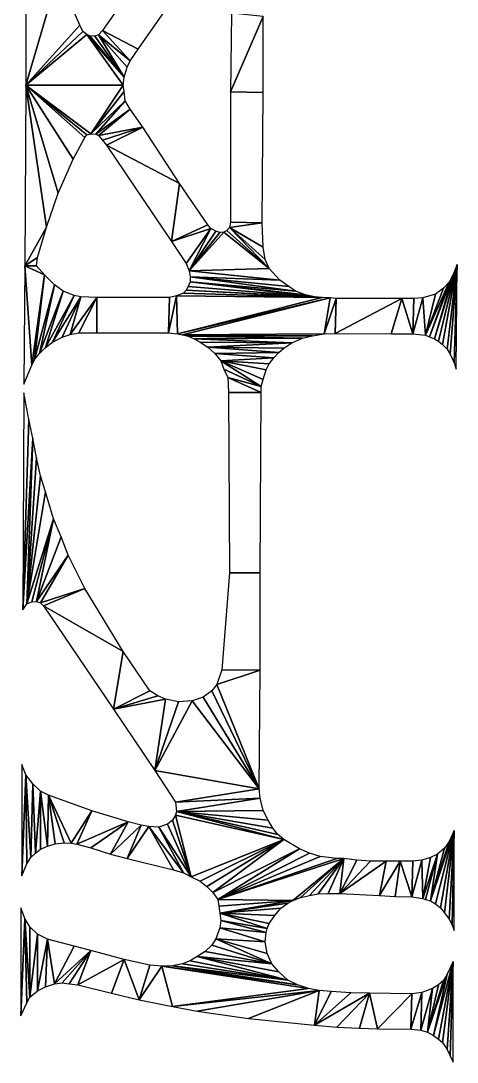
# Model space of a CAD drawing. Extents: x -35426929 to -35396731, y 11996534 to 12011444.
# Drawn here: x -35416570 to -35415336, y 12000074 to 12003021 of the extents above; entities that cross this region are included whole.
import ezdxf

# ---------------------------------------------------------------- set-up
doc = ezdxf.new("R2010")
doc.units = 0

msp = doc.modelspace()

# ---------------------------------------------------------------- linework, layer by layer
at = {"layer": 'mg_to_dxf', "color": 52}
for points in [[(-35416555.91, 12003303.35), (-35416555.91, 12003303.35), (-35416555.91, 12002839.8), (-35416464.04, 12003151.62)], [(-35416141.08, 12003276.9), (-35416338.75, 12002994.32), (-35416238.53, 12002941.42), (-35416040.86, 12003224)], [(-35416464.04, 12003151.62), (-35416464.04, 12003151.62), (-35416555.91, 12002839.8), (-35416402.79, 12003009.63)], [(-35415976.82, 12002820.31), (-35415976.82, 12002820.31), (-35415884.95, 12003033.3), (-35415974.04, 12003043.04)], [(-35416402.79, 12003009.63), (-35416402.79, 12003009.63), (-35416555.91, 12002839.8), (-35416394.43, 12002991.53)], [(-35415884.95, 12003033.3), (-35415884.95, 12003033.3), (-35415976.82, 12002820.31), (-35415884.95, 12002818.92)], [(-35416555.91, 12002839.8), (-35416555.91, 12002839.8), (-35416383.3, 12002983.18), (-35416394.43, 12002991.53)], [(-35416555.91, 12002839.8), (-35416555.91, 12002839.8), (-35416280.29, 12002839.8), (-35416383.3, 12002983.18)], [(-35416383.3, 12002983.18), (-35416383.3, 12002983.18), (-35416277.5, 12002862.08), (-35416374.95, 12002979.01)], [(-35416383.3, 12002983.18), (-35416383.3, 12002983.18), (-35416280.29, 12002839.8), (-35416277.5, 12002862.08)], [(-35416277.5, 12002862.08), (-35416277.5, 12002862.08), (-35416361.03, 12002977.61), (-35416374.95, 12002979.01)], [(-35416277.5, 12002862.08), (-35416277.5, 12002862.08), (-35416349.89, 12002981.79), (-35416361.03, 12002977.61)], [(-35416260.8, 12002908.01), (-35416260.8, 12002908.01), (-35416338.75, 12002994.32), (-35416349.89, 12002981.79)], [(-35416269.15, 12002889.92), (-35416269.15, 12002889.92), (-35416260.8, 12002908.01), (-35416349.89, 12002981.79)], [(-35416277.5, 12002862.08), (-35416277.5, 12002862.08), (-35416269.15, 12002889.92), (-35416349.89, 12002981.79)], [(-35416260.8, 12002908.01), (-35416260.8, 12002908.01), (-35416238.53, 12002941.42), (-35416338.75, 12002994.32)], [(-35416555.91, 12002839.8), (-35416555.91, 12002839.8), (-35416558.7, 12002327.53), (-35416497.45, 12002437.5)], [(-35416555.91, 12002839.8), (-35416555.91, 12002839.8), (-35416497.45, 12002437.5), (-35416464.04, 12002533.55)], [(-35416555.91, 12002839.8), (-35416555.91, 12002839.8), (-35416464.04, 12002533.55), (-35416422.28, 12002629.61)], [(-35416555.91, 12002839.8), (-35416555.91, 12002839.8), (-35416422.28, 12002629.61), (-35416388.87, 12002690.85)], [(-35416555.91, 12002839.8), (-35416555.91, 12002839.8), (-35416388.87, 12002690.85), (-35416383.3, 12002699.21)], [(-35416372.16, 12002701.99), (-35416372.16, 12002701.99), (-35416555.91, 12002839.8), (-35416383.3, 12002699.21)], [(-35416555.91, 12002839.8), (-35416555.91, 12002839.8), (-35416372.16, 12002701.99), (-35416280.29, 12002839.8)], [(-35416280.29, 12002839.8), (-35416280.29, 12002839.8), (-35416372.16, 12002701.99), (-35416277.5, 12002821.71)], [(-35416274.72, 12002795.26), (-35416274.72, 12002795.26), (-35416277.5, 12002821.71), (-35416372.16, 12002701.99)], [(-35415976.82, 12002820.31), (-35415976.82, 12002451.42), (-35415887.73, 12002450.03), (-35415884.95, 12002818.92)], [(-35416358.24, 12002700.6), (-35416358.24, 12002700.6), (-35416274.72, 12002795.26), (-35416372.16, 12002701.99)], [(-35416260.8, 12002771.59), (-35416260.8, 12002771.59), (-35416274.72, 12002795.26), (-35416358.24, 12002700.6)], [(-35416349.89, 12002696.42), (-35416349.89, 12002696.42), (-35416260.8, 12002771.59), (-35416358.24, 12002700.6)], [(-35416224.61, 12002720.09), (-35416224.61, 12002720.09), (-35416260.8, 12002771.59), (-35416349.89, 12002696.42)], [(-35416338.75, 12002683.89), (-35416338.75, 12002683.89), (-35416224.61, 12002720.09), (-35416349.89, 12002696.42)], [(-35416338.75, 12002683.89), (-35416338.75, 12002683.89), (-35416327.62, 12002669.97), (-35416224.61, 12002720.09)], [(-35416121.6, 12002561.4), (-35416121.6, 12002561.4), (-35416224.61, 12002720.09), (-35416327.62, 12002669.97)], [(-35416121.6, 12002561.4), (-35416121.6, 12002561.4), (-35416327.62, 12002669.97), (-35416143.87, 12002397.14)], [(-35416121.6, 12002561.4), (-35416121.6, 12002561.4), (-35416143.87, 12002397.14), (-35416040.86, 12002444.46)], [(-35415979.61, 12002436.11), (-35415979.61, 12002436.11), (-35415887.73, 12002450.03), (-35415976.82, 12002451.42)], [(-35415884.95, 12002380.43), (-35415884.95, 12002380.43), (-35415887.73, 12002450.03), (-35415979.61, 12002436.11)], [(-35416497.45, 12002437.5), (-35416497.45, 12002437.5), (-35416558.7, 12002327.53), (-35416522.5, 12002351.2)], [(-35416032.51, 12002433.33), (-35416032.51, 12002433.33), (-35416040.86, 12002444.46), (-35416143.87, 12002397.14)], [(-35416032.51, 12002433.33), (-35416032.51, 12002433.33), (-35416143.87, 12002397.14), (-35416102.11, 12002334.49)], [(-35416093.75, 12002313.61), (-35416093.75, 12002313.61), (-35416032.51, 12002433.33), (-35416102.11, 12002334.49)], [(-35416093.75, 12002313.61), (-35416093.75, 12002313.61), (-35416018.58, 12002426.37), (-35416032.51, 12002433.33)], [(-35416093.75, 12002313.61), (-35416093.75, 12002313.61), (-35416007.45, 12002422.19), (-35416018.58, 12002426.37)], [(-35416093.75, 12002313.61), (-35416093.75, 12002313.61), (-35415868.25, 12002320.57), (-35415996.31, 12002423.58)], [(-35416093.75, 12002313.61), (-35416093.75, 12002313.61), (-35415996.31, 12002423.58), (-35416007.45, 12002422.19)], [(-35415996.31, 12002423.58), (-35415996.31, 12002423.58), (-35415868.25, 12002320.57), (-35415987.96, 12002427.76)], [(-35415868.25, 12002320.57), (-35415868.25, 12002320.57), (-35415979.61, 12002436.11), (-35415987.96, 12002427.76)], [(-35415879.38, 12002345.63), (-35415879.38, 12002345.63), (-35415884.95, 12002380.43), (-35415979.61, 12002436.11)], [(-35415868.25, 12002320.57), (-35415868.25, 12002320.57), (-35415879.38, 12002345.63), (-35415979.61, 12002436.11)], [(-35416522.5, 12002351.2), (-35416522.5, 12002351.2), (-35416558.7, 12002327.53), (-35416525.29, 12002327.53)], [(-35415336.49, 12002331.71), (-35415336.49, 12002331.71), (-35415400.52, 12002121.51), (-35415389.38, 12002114.55)], [(-35415336.49, 12002331.71), (-35415336.49, 12002331.71), (-35415347.62, 12002303.87), (-35415400.52, 12002121.51)], [(-35415336.49, 12002331.71), (-35415336.49, 12002331.71), (-35415389.38, 12002114.55), (-35415378.25, 12002104.81)], [(-35415336.49, 12002331.71), (-35415336.49, 12002331.71), (-35415378.25, 12002104.81), (-35415364.33, 12002092.28)], [(-35415336.49, 12002331.71), (-35415336.49, 12002331.71), (-35415364.33, 12002092.28), (-35415355.98, 12002078.36)], [(-35415344.84, 12002053.3), (-35415344.84, 12002053.3), (-35415336.49, 12002331.71), (-35415355.98, 12002078.36)], [(-35415344.84, 12002053.3), (-35415344.84, 12002053.3), (-35415339.27, 12002035.21), (-35415336.49, 12002331.71)], [(-35416539.21, 12002046.34), (-35416539.21, 12002046.34), (-35416558.7, 12002327.53), (-35416561.48, 12001993.44)], [(-35416503.01, 12002302.48), (-35416503.01, 12002302.48), (-35416558.7, 12002327.53), (-35416539.21, 12002046.34)], [(-35416503.01, 12002302.48), (-35416503.01, 12002302.48), (-35416525.29, 12002327.53), (-35416558.7, 12002327.53)], [(-35416530.85, 12002063.05), (-35416530.85, 12002063.05), (-35416503.01, 12002302.48), (-35416539.21, 12002046.34)], [(-35416475.17, 12002274.64), (-35416475.17, 12002274.64), (-35416503.01, 12002302.48), (-35416530.85, 12002063.05)], [(-35415837.62, 12002287.16), (-35415837.62, 12002287.16), (-35415868.25, 12002320.57), (-35416093.75, 12002313.61)], [(-35416090.97, 12002296.91), (-35416090.97, 12002296.91), (-35415837.62, 12002287.16), (-35416093.75, 12002313.61)], [(-35415347.62, 12002303.87), (-35415347.62, 12002303.87), (-35415414.44, 12002127.08), (-35415400.52, 12002121.51)], [(-35415347.62, 12002303.87), (-35415347.62, 12002303.87), (-35415358.76, 12002281.6), (-35415414.44, 12002127.08)], [(-35416516.93, 12002079.75), (-35416516.93, 12002079.75), (-35416475.17, 12002274.64), (-35416530.85, 12002063.05)], [(-35416450.12, 12002256.54), (-35416450.12, 12002256.54), (-35416475.17, 12002274.64), (-35416516.93, 12002079.75)], [(-35415740.18, 12002239.84), (-35415740.18, 12002239.84), (-35416096.54, 12002269.07), (-35416102.11, 12002259.32)], [(-35415740.18, 12002239.84), (-35415740.18, 12002239.84), (-35416090.97, 12002282.99), (-35416096.54, 12002269.07)], [(-35415812.56, 12002269.07), (-35415812.56, 12002269.07), (-35415837.62, 12002287.16), (-35416090.97, 12002296.91)], [(-35415793.08, 12002256.54), (-35415793.08, 12002256.54), (-35416090.97, 12002296.91), (-35416090.97, 12002282.99)], [(-35415793.08, 12002256.54), (-35415793.08, 12002256.54), (-35415812.56, 12002269.07), (-35416090.97, 12002296.91)], [(-35415765.23, 12002245.4), (-35415765.23, 12002245.4), (-35415793.08, 12002256.54), (-35416090.97, 12002282.99)], [(-35415740.18, 12002239.84), (-35415740.18, 12002239.84), (-35415765.23, 12002245.4), (-35416090.97, 12002282.99)], [(-35415358.76, 12002281.6), (-35415358.76, 12002281.6), (-35415425.58, 12002131.26), (-35415414.44, 12002127.08)], [(-35415358.76, 12002281.6), (-35415358.76, 12002281.6), (-35415375.46, 12002264.89), (-35415425.58, 12002131.26)], [(-35416500.23, 12002096.46), (-35416500.23, 12002096.46), (-35416450.12, 12002256.54), (-35416516.93, 12002079.75)], [(-35416419.49, 12002244.01), (-35416419.49, 12002244.01), (-35416450.12, 12002256.54), (-35416500.23, 12002096.46)], [(-35416480.74, 12002111.77), (-35416480.74, 12002111.77), (-35416419.49, 12002244.01), (-35416500.23, 12002096.46)], [(-35416400, 12002239.84), (-35416400, 12002239.84), (-35416419.49, 12002244.01), (-35416480.74, 12002111.77)], [(-35416452.9, 12002125.69), (-35416452.9, 12002125.69), (-35416400, 12002239.84), (-35416480.74, 12002111.77)], [(-35416430.63, 12002134.04), (-35416430.63, 12002134.04), (-35416400, 12002239.84), (-35416452.9, 12002125.69)], [(-35416355.46, 12002238.44), (-35416355.46, 12002238.44), (-35416400, 12002239.84), (-35416430.63, 12002134.04)], [(-35416129.95, 12002242.62), (-35416129.95, 12002242.62), (-35416152.22, 12002138.22), (-35416127.16, 12002135.43)], [(-35416129.95, 12002242.62), (-35416129.95, 12002242.62), (-35416149.44, 12002238.44), (-35416152.22, 12002138.22)], [(-35416129.95, 12002242.62), (-35416129.95, 12002242.62), (-35415717.91, 12002238.44), (-35416110.46, 12002250.97)], [(-35416127.16, 12002135.43), (-35416127.16, 12002135.43), (-35415717.91, 12002238.44), (-35416129.95, 12002242.62)], [(-35415717.91, 12002238.44), (-35415717.91, 12002238.44), (-35416102.11, 12002259.32), (-35416110.46, 12002250.97)], [(-35415717.91, 12002238.44), (-35415717.91, 12002238.44), (-35415740.18, 12002239.84), (-35416102.11, 12002259.32)], [(-35415397.74, 12002248.19), (-35415397.74, 12002248.19), (-35415433.93, 12002237.05), (-35415425.58, 12002131.26)], [(-35415375.46, 12002264.89), (-35415375.46, 12002264.89), (-35415397.74, 12002248.19), (-35415425.58, 12002131.26)], [(-35416405.57, 12002138.22), (-35416405.57, 12002138.22), (-35416355.46, 12002238.44), (-35416430.63, 12002134.04)], [(-35416405.57, 12002138.22), (-35416405.57, 12002138.22), (-35416355.46, 12002138.22), (-35416355.46, 12002238.44)], [(-35416355.46, 12002138.22), (-35416152.22, 12002138.22), (-35416149.44, 12002238.44), (-35416355.46, 12002238.44)], [(-35416127.16, 12002135.43), (-35416127.16, 12002135.43), (-35415695.63, 12002237.05), (-35415717.91, 12002238.44)], [(-35416113.24, 12002132.65), (-35416113.24, 12002132.65), (-35415695.63, 12002237.05), (-35416127.16, 12002135.43)], [(-35416113.24, 12002132.65), (-35416113.24, 12002132.65), (-35415712.34, 12002135.43), (-35415695.63, 12002237.05)], [(-35415712.34, 12002135.43), (-35415712.34, 12002135.43), (-35415678.93, 12002235.66), (-35415695.63, 12002237.05)], [(-35415712.34, 12002135.43), (-35415712.34, 12002135.43), (-35415681.71, 12002136.82), (-35415678.93, 12002235.66)], [(-35415492.4, 12002235.66), (-35415492.4, 12002235.66), (-35415681.71, 12002136.82), (-35415523.02, 12002135.43)], [(-35415492.4, 12002235.66), (-35415492.4, 12002235.66), (-35415678.93, 12002235.66), (-35415681.71, 12002136.82)], [(-35415461.77, 12002135.43), (-35415461.77, 12002135.43), (-35415492.4, 12002235.66), (-35415523.02, 12002135.43)], [(-35415492.4, 12002235.66), (-35415492.4, 12002235.66), (-35415461.77, 12002135.43), (-35415458.99, 12002235.66)], [(-35415433.93, 12002237.05), (-35415433.93, 12002237.05), (-35415461.77, 12002135.43), (-35415425.58, 12002131.26)], [(-35415433.93, 12002237.05), (-35415433.93, 12002237.05), (-35415458.99, 12002235.66), (-35415461.77, 12002135.43)], [(-35415745.75, 12002129.86), (-35415745.75, 12002129.86), (-35415712.34, 12002135.43), (-35416113.24, 12002132.65)], [(-35415745.75, 12002129.86), (-35415745.75, 12002129.86), (-35416113.24, 12002132.65), (-35416096.54, 12002128.47)], [(-35415773.59, 12002122.9), (-35415773.59, 12002122.9), (-35415745.75, 12002129.86), (-35416096.54, 12002128.47)], [(-35415773.59, 12002122.9), (-35415773.59, 12002122.9), (-35416096.54, 12002128.47), (-35416079.83, 12002121.51)], [(-35415804.21, 12002110.38), (-35415804.21, 12002110.38), (-35415773.59, 12002122.9), (-35416079.83, 12002121.51)], [(-35415804.21, 12002110.38), (-35415804.21, 12002110.38), (-35416079.83, 12002121.51), (-35416063.13, 12002111.77)], [(-35416040.86, 12002097.85), (-35416040.86, 12002097.85), (-35415804.21, 12002110.38), (-35416063.13, 12002111.77)], [(-35415826.48, 12002095.06), (-35415826.48, 12002095.06), (-35415804.21, 12002110.38), (-35416040.86, 12002097.85)], [(-35415840.4, 12002082.54), (-35415840.4, 12002082.54), (-35416040.86, 12002097.85), (-35416021.37, 12002079.75)], [(-35415840.4, 12002082.54), (-35415840.4, 12002082.54), (-35415826.48, 12002095.06), (-35416040.86, 12002097.85)], [(-35415854.32, 12002067.22), (-35415854.32, 12002067.22), (-35415840.4, 12002082.54), (-35416021.37, 12002079.75)], [(-35415854.32, 12002067.22), (-35415854.32, 12002067.22), (-35416021.37, 12002079.75), (-35416004.66, 12002058.87)], [(-35415868.25, 12002050.52), (-35415868.25, 12002050.52), (-35415854.32, 12002067.22), (-35416004.66, 12002058.87)], [(-35416004.66, 12002058.87), (-35416004.66, 12002058.87), (-35415890.52, 12001986.48), (-35415884.95, 12002005.97)], [(-35416004.66, 12002058.87), (-35416004.66, 12002058.87), (-35415996.31, 12002035.21), (-35415890.52, 12001986.48)], [(-35416004.66, 12002058.87), (-35416004.66, 12002058.87), (-35415884.95, 12002005.97), (-35415876.6, 12002033.81)], [(-35415868.25, 12002050.52), (-35415868.25, 12002050.52), (-35416004.66, 12002058.87), (-35415876.6, 12002033.81)], [(-35415890.52, 12001986.48), (-35415890.52, 12001986.48), (-35415996.31, 12002035.21), (-35415985.18, 12002011.54)], [(-35415985.18, 12002011.54), (-35415985.18, 12002011.54), (-35415890.52, 12001969.78), (-35415890.52, 12001986.48)], [(-35415985.18, 12002011.54), (-35415985.18, 12002011.54), (-35415982.39, 12001969.78), (-35415890.52, 12001969.78)], [(-35416547.56, 12001893.22), (-35416547.56, 12001893.22), (-35416561.48, 12001968.39), (-35416564.26, 12001354.5)], [(-35415982.39, 12001969.78), (-35415979.61, 12001458.9), (-35415893.3, 12001458.9), (-35415890.52, 12001969.78)], [(-35416564.26, 12001354.5), (-35416564.26, 12001354.5), (-35416536.42, 12001840.32), (-35416547.56, 12001893.22)], [(-35416536.42, 12001840.32), (-35416536.42, 12001840.32), (-35416564.26, 12001354.5), (-35416553.13, 12001371.2)], [(-35416536.42, 12001840.32), (-35416536.42, 12001840.32), (-35416553.13, 12001371.2), (-35416525.29, 12001784.64)], [(-35416553.13, 12001371.2), (-35416553.13, 12001371.2), (-35416514.15, 12001733.13), (-35416525.29, 12001784.64)], [(-35416553.13, 12001371.2), (-35416553.13, 12001371.2), (-35416500.23, 12001688.59), (-35416514.15, 12001733.13)], [(-35416553.13, 12001371.2), (-35416553.13, 12001371.2), (-35416477.96, 12001612.03), (-35416500.23, 12001688.59)], [(-35416553.13, 12001371.2), (-35416553.13, 12001371.2), (-35416539.21, 12001376.77), (-35416477.96, 12001612.03)], [(-35416539.21, 12001376.77), (-35416539.21, 12001376.77), (-35416525.29, 12001378.16), (-35416477.96, 12001612.03)], [(-35416525.29, 12001378.16), (-35416525.29, 12001378.16), (-35416455.68, 12001560.52), (-35416477.96, 12001612.03)], [(-35416525.29, 12001378.16), (-35416525.29, 12001378.16), (-35416436.2, 12001509.02), (-35416455.68, 12001560.52)], [(-35416525.29, 12001378.16), (-35416525.29, 12001378.16), (-35416514.15, 12001373.99), (-35416436.2, 12001509.02)], [(-35416514.15, 12001373.99), (-35416514.15, 12001373.99), (-35416388.87, 12001414.36), (-35416436.2, 12001509.02)], [(-35415979.61, 12001458.9), (-35416001.88, 12001184.67), (-35415893.3, 12001183.28), (-35415893.3, 12001458.9)], [(-35416514.15, 12001373.99), (-35416514.15, 12001373.99), (-35416505.8, 12001365.64), (-35416388.87, 12001414.36)], [(-35416280.29, 12001236.18), (-35416280.29, 12001236.18), (-35416388.87, 12001414.36), (-35416505.8, 12001365.64)], [(-35416280.29, 12001236.18), (-35416280.29, 12001236.18), (-35416505.8, 12001365.64), (-35416308.13, 12001073.31)], [(-35416280.29, 12001236.18), (-35416280.29, 12001236.18), (-35416308.13, 12001073.31), (-35416205.12, 12001124.81)], [(-35416015.8, 12001142.91), (-35416015.8, 12001142.91), (-35415893.3, 12001183.28), (-35416001.88, 12001184.67)], [(-35415896.09, 12000847.8), (-35415896.09, 12000847.8), (-35415893.3, 12001183.28), (-35416015.8, 12001142.91)], [(-35416182.85, 12001110.89), (-35416182.85, 12001110.89), (-35416205.12, 12001124.81), (-35416308.13, 12001073.31)], [(-35416054.78, 12001106.72), (-35416054.78, 12001106.72), (-35415896.09, 12000847.8), (-35416029.72, 12001124.81)], [(-35416029.72, 12001124.81), (-35416029.72, 12001124.81), (-35415896.09, 12000847.8), (-35416015.8, 12001142.91)], [(-35416182.85, 12001110.89), (-35416182.85, 12001110.89), (-35416308.13, 12001073.31), (-35416160.57, 12001101.15)], [(-35416308.13, 12001073.31), (-35416308.13, 12001073.31), (-35416191.2, 12000899.3), (-35416160.57, 12001101.15)], [(-35416160.57, 12001101.15), (-35416160.57, 12001101.15), (-35416191.2, 12000899.3), (-35416124.38, 12001094.19)], [(-35416191.2, 12000899.3), (-35416191.2, 12000899.3), (-35415896.09, 12000847.8), (-35416085.4, 12001096.97)], [(-35416124.38, 12001094.19), (-35416124.38, 12001094.19), (-35416191.2, 12000899.3), (-35416085.4, 12001096.97)], [(-35416085.4, 12001096.97), (-35416085.4, 12001096.97), (-35415896.09, 12000847.8), (-35416054.78, 12001106.72)], [(-35416555.91, 12000886.78), (-35416555.91, 12000886.78), (-35416567.05, 12000916.01), (-35416567.05, 12000601.41)], [(-35416555.91, 12000886.78), (-35416555.91, 12000886.78), (-35416567.05, 12000601.41), (-35416553.13, 12000634.82)], [(-35416536.42, 12000861.72), (-35416536.42, 12000861.72), (-35416555.91, 12000886.78), (-35416541.99, 12000652.91)], [(-35416541.99, 12000652.91), (-35416541.99, 12000652.91), (-35416555.91, 12000886.78), (-35416553.13, 12000634.82)], [(-35416191.2, 12000899.3), (-35416191.2, 12000899.3), (-35416132.73, 12000810.21), (-35415896.09, 12000847.8)], [(-35416541.99, 12000652.91), (-35416541.99, 12000652.91), (-35416528.07, 12000665.44), (-35416536.42, 12000861.72)], [(-35416514.15, 12000840.84), (-35416514.15, 12000840.84), (-35416536.42, 12000861.72), (-35416528.07, 12000665.44)], [(-35416514.15, 12000840.84), (-35416514.15, 12000840.84), (-35416528.07, 12000665.44), (-35416514.15, 12000676.58)], [(-35416494.66, 12000684.93), (-35416494.66, 12000684.93), (-35416491.88, 12000829.7), (-35416514.15, 12000840.84)], [(-35416494.66, 12000684.93), (-35416494.66, 12000684.93), (-35416514.15, 12000840.84), (-35416514.15, 12000676.58)], [(-35416494.66, 12000684.93), (-35416494.66, 12000684.93), (-35416472.39, 12000691.89), (-35416491.88, 12000829.7)], [(-35416427.84, 12000693.28), (-35416427.84, 12000693.28), (-35416369.38, 12000785.16), (-35416491.88, 12000829.7)], [(-35416447.33, 12000694.67), (-35416447.33, 12000694.67), (-35416427.84, 12000693.28), (-35416491.88, 12000829.7)], [(-35416472.39, 12000691.89), (-35416472.39, 12000691.89), (-35416447.33, 12000694.67), (-35416491.88, 12000829.7)], [(-35415893.3, 12000821.35), (-35415893.3, 12000821.35), (-35415896.09, 12000847.8), (-35416132.73, 12000810.21)], [(-35415893.3, 12000821.35), (-35415893.3, 12000821.35), (-35416132.73, 12000810.21), (-35416129.95, 12000783.77)], [(-35415884.95, 12000786.55), (-35415884.95, 12000786.55), (-35415893.3, 12000821.35), (-35416129.95, 12000783.77)], [(-35416427.84, 12000693.28), (-35416427.84, 12000693.28), (-35416411.14, 12000690.5), (-35416369.38, 12000785.16)], [(-35416266.37, 12000754.53), (-35416266.37, 12000754.53), (-35416369.38, 12000785.16), (-35416411.14, 12000690.5)], [(-35416088.19, 12000598.62), (-35416088.19, 12000598.62), (-35416132.73, 12000772.63), (-35416141.08, 12000758.71)], [(-35416132.73, 12000772.63), (-35416132.73, 12000772.63), (-35415826.48, 12000704.42), (-35416129.95, 12000783.77)], [(-35416088.19, 12000598.62), (-35416088.19, 12000598.62), (-35415826.48, 12000704.42), (-35416132.73, 12000772.63)], [(-35415871.03, 12000758.71), (-35415871.03, 12000758.71), (-35415884.95, 12000786.55), (-35416129.95, 12000783.77)], [(-35415857.11, 12000736.44), (-35415857.11, 12000736.44), (-35415871.03, 12000758.71), (-35416129.95, 12000783.77)], [(-35415843.19, 12000718.34), (-35415843.19, 12000718.34), (-35415857.11, 12000736.44), (-35416129.95, 12000783.77)], [(-35415826.48, 12000704.42), (-35415826.48, 12000704.42), (-35415843.19, 12000718.34), (-35416129.95, 12000783.77)], [(-35416266.37, 12000754.53), (-35416266.37, 12000754.53), (-35416411.14, 12000690.5), (-35416372.16, 12000680.75)], [(-35416266.37, 12000754.53), (-35416266.37, 12000754.53), (-35416372.16, 12000680.75), (-35416316.48, 12000662.66)], [(-35416266.37, 12000754.53), (-35416266.37, 12000754.53), (-35416316.48, 12000662.66), (-35416230.17, 12000744.79)], [(-35416230.17, 12000744.79), (-35416230.17, 12000744.79), (-35416316.48, 12000662.66), (-35416269.15, 12000650.13)], [(-35416207.9, 12000740.61), (-35416207.9, 12000740.61), (-35416230.17, 12000744.79), (-35416269.15, 12000650.13)], [(-35416207.9, 12000740.61), (-35416207.9, 12000740.61), (-35416269.15, 12000650.13), (-35416138.3, 12000618.11)], [(-35416110.46, 12000609.76), (-35416110.46, 12000609.76), (-35416207.9, 12000740.61), (-35416138.3, 12000618.11)], [(-35416110.46, 12000609.76), (-35416110.46, 12000609.76), (-35416180.06, 12000739.22), (-35416207.9, 12000740.61)], [(-35416088.19, 12000598.62), (-35416088.19, 12000598.62), (-35416155, 12000747.57), (-35416180.06, 12000739.22)], [(-35416088.19, 12000598.62), (-35416088.19, 12000598.62), (-35416180.06, 12000739.22), (-35416110.46, 12000609.76)], [(-35416088.19, 12000598.62), (-35416088.19, 12000598.62), (-35416141.08, 12000758.71), (-35416155, 12000747.57)], [(-35415344.84, 12000729.48), (-35415344.84, 12000729.48), (-35415411.66, 12000530.41), (-35415397.74, 12000522.06)], [(-35415344.84, 12000729.48), (-35415344.84, 12000729.48), (-35415358.76, 12000698.85), (-35415411.66, 12000530.41)], [(-35415344.84, 12000729.48), (-35415344.84, 12000729.48), (-35415397.74, 12000522.06), (-35415383.82, 12000510.93)], [(-35415344.84, 12000729.48), (-35415344.84, 12000729.48), (-35415383.82, 12000510.93), (-35415372.68, 12000497.01)], [(-35415344.84, 12000729.48), (-35415344.84, 12000729.48), (-35415372.68, 12000497.01), (-35415358.76, 12000478.91)], [(-35415350.41, 12000462.2), (-35415350.41, 12000462.2), (-35415344.84, 12000729.48), (-35415358.76, 12000478.91)], [(-35415350.41, 12000462.2), (-35415350.41, 12000462.2), (-35415344.84, 12000446.89), (-35415344.84, 12000729.48)], [(-35416063.13, 12000586.1), (-35416063.13, 12000586.1), (-35415826.48, 12000704.42), (-35416088.19, 12000598.62)], [(-35416063.13, 12000586.1), (-35416063.13, 12000586.1), (-35416043.64, 12000570.78), (-35415826.48, 12000704.42)], [(-35416026.94, 12000554.08), (-35416026.94, 12000554.08), (-35415826.48, 12000704.42), (-35416043.64, 12000570.78)], [(-35415781.94, 12000677.97), (-35415781.94, 12000677.97), (-35415826.48, 12000704.42), (-35416026.94, 12000554.08)], [(-35416013.02, 12000534.59), (-35416013.02, 12000534.59), (-35415781.94, 12000677.97), (-35416026.94, 12000554.08)], [(-35415754.1, 12000665.44), (-35415754.1, 12000665.44), (-35415781.94, 12000677.97), (-35416013.02, 12000534.59)], [(-35415358.76, 12000698.85), (-35415358.76, 12000698.85), (-35415372.68, 12000679.36), (-35415411.66, 12000530.41)], [(-35415372.68, 12000679.36), (-35415372.68, 12000679.36), (-35415392.17, 12000662.66), (-35415411.66, 12000530.41)], [(-35415723.47, 12000655.7), (-35415723.47, 12000655.7), (-35415754.1, 12000665.44), (-35416013.02, 12000534.59)], [(-35415676.14, 12000650.13), (-35415676.14, 12000650.13), (-35415723.47, 12000655.7), (-35416013.02, 12000534.59)], [(-35415656.66, 12000650.13), (-35415656.66, 12000650.13), (-35415676.14, 12000650.13), (-35416013.02, 12000534.59)], [(-35415656.66, 12000650.13), (-35415656.66, 12000650.13), (-35416013.02, 12000534.59), (-35415801.43, 12000531.81)], [(-35415656.66, 12000650.13), (-35415656.66, 12000650.13), (-35415801.43, 12000531.81), (-35415779.15, 12000540.16)], [(-35415656.66, 12000650.13), (-35415656.66, 12000650.13), (-35415779.15, 12000540.16), (-35415754.1, 12000545.73)], [(-35415656.66, 12000650.13), (-35415656.66, 12000650.13), (-35415754.1, 12000545.73), (-35415729.04, 12000549.9)], [(-35415701.2, 12000551.29), (-35415701.2, 12000551.29), (-35415656.66, 12000650.13), (-35415729.04, 12000549.9)], [(-35415701.2, 12000551.29), (-35415701.2, 12000551.29), (-35415667.79, 12000551.29), (-35415656.66, 12000650.13)], [(-35415620.46, 12000645.95), (-35415620.46, 12000645.95), (-35415656.66, 12000650.13), (-35415667.79, 12000551.29)], [(-35415411.66, 12000652.91), (-35415411.66, 12000652.91), (-35415436.71, 12000645.95), (-35415433.93, 12000537.37)], [(-35415392.17, 12000662.66), (-35415392.17, 12000662.66), (-35415411.66, 12000652.91), (-35415433.93, 12000537.37)], [(-35415425.58, 12000534.59), (-35415425.58, 12000534.59), (-35415392.17, 12000662.66), (-35415433.93, 12000537.37)], [(-35415411.66, 12000530.41), (-35415411.66, 12000530.41), (-35415392.17, 12000662.66), (-35415425.58, 12000534.59)], [(-35415620.46, 12000645.95), (-35415620.46, 12000645.95), (-35415667.79, 12000551.29), (-35415581.49, 12000643.17)], [(-35415667.79, 12000551.29), (-35415667.79, 12000551.29), (-35415556.43, 12000545.73), (-35415536.94, 12000643.17)], [(-35415667.79, 12000551.29), (-35415667.79, 12000551.29), (-35415536.94, 12000643.17), (-35415581.49, 12000643.17)], [(-35415556.43, 12000545.73), (-35415556.43, 12000545.73), (-35415511.88, 12000542.94), (-35415497.96, 12000643.17)], [(-35415536.94, 12000643.17), (-35415536.94, 12000643.17), (-35415556.43, 12000545.73), (-35415497.96, 12000643.17)], [(-35415497.96, 12000643.17), (-35415497.96, 12000643.17), (-35415511.88, 12000542.94), (-35415464.55, 12000541.55)], [(-35415497.96, 12000643.17), (-35415497.96, 12000643.17), (-35415464.55, 12000541.55), (-35415461.77, 12000643.17)], [(-35415436.71, 12000645.95), (-35415436.71, 12000645.95), (-35415464.55, 12000541.55), (-35415433.93, 12000537.37)], [(-35415436.71, 12000645.95), (-35415436.71, 12000645.95), (-35415461.77, 12000643.17), (-35415464.55, 12000541.55)], [(-35415801.43, 12000531.81), (-35415801.43, 12000531.81), (-35416013.02, 12000534.59), (-35416010.23, 12000515.1)], [(-35415801.43, 12000531.81), (-35415801.43, 12000531.81), (-35416010.23, 12000515.1), (-35416007.45, 12000495.61)], [(-35415801.43, 12000531.81), (-35415801.43, 12000531.81), (-35416007.45, 12000495.61), (-35415815.35, 12000523.45)], [(-35416558.7, 12000480.3), (-35416558.7, 12000480.3), (-35416569.83, 12000510.93), (-35416569.83, 12000204.68)], [(-35415815.35, 12000523.45), (-35415815.35, 12000523.45), (-35416007.45, 12000495.61), (-35415834.84, 12000509.53)], [(-35416007.45, 12000495.61), (-35416007.45, 12000495.61), (-35415851.54, 12000488.65), (-35415834.84, 12000509.53)], [(-35416558.7, 12000480.3), (-35416558.7, 12000480.3), (-35416569.83, 12000204.68), (-35416553.13, 12000242.26)], [(-35416544.77, 12000456.64), (-35416544.77, 12000456.64), (-35416558.7, 12000480.3), (-35416544.77, 12000257.58)], [(-35416544.77, 12000257.58), (-35416544.77, 12000257.58), (-35416558.7, 12000480.3), (-35416553.13, 12000242.26)], [(-35416007.45, 12000495.61), (-35416007.45, 12000495.61), (-35416004.66, 12000474.73), (-35415873.81, 12000452.46)], [(-35416007.45, 12000495.61), (-35416007.45, 12000495.61), (-35415873.81, 12000452.46), (-35415868.25, 12000466.38)], [(-35416007.45, 12000495.61), (-35416007.45, 12000495.61), (-35415868.25, 12000466.38), (-35415851.54, 12000488.65)], [(-35416004.66, 12000474.73), (-35416004.66, 12000474.73), (-35416007.45, 12000453.85), (-35415876.6, 12000441.32)], [(-35415873.81, 12000452.46), (-35415873.81, 12000452.46), (-35416004.66, 12000474.73), (-35415876.6, 12000441.32)], [(-35416522.5, 12000435.76), (-35416522.5, 12000435.76), (-35416544.77, 12000456.64), (-35416544.77, 12000257.58)], [(-35415879.38, 12000414.88), (-35415879.38, 12000414.88), (-35416007.45, 12000453.85), (-35416018.58, 12000423.23)], [(-35415879.38, 12000414.88), (-35415879.38, 12000414.88), (-35415876.6, 12000441.32), (-35416007.45, 12000453.85)], [(-35416522.5, 12000435.76), (-35416522.5, 12000435.76), (-35416544.77, 12000257.58), (-35416522.5, 12000275.67)], [(-35416494.66, 12000421.84), (-35416494.66, 12000421.84), (-35416522.5, 12000435.76), (-35416522.5, 12000275.67)], [(-35416494.66, 12000421.84), (-35416494.66, 12000421.84), (-35416522.5, 12000275.67), (-35416500.23, 12000286.81)], [(-35416475.17, 12000295.16), (-35416475.17, 12000295.16), (-35416494.66, 12000421.84), (-35416500.23, 12000286.81)], [(-35416475.17, 12000295.16), (-35416475.17, 12000295.16), (-35416419.49, 12000402.35), (-35416494.66, 12000421.84)], [(-35415859.89, 12000352.23), (-35415859.89, 12000352.23), (-35416018.58, 12000423.23), (-35416029.72, 12000405.13)], [(-35416018.58, 12000423.23), (-35416018.58, 12000423.23), (-35415859.89, 12000352.23), (-35415873.81, 12000381.47)], [(-35415879.38, 12000414.88), (-35415879.38, 12000414.88), (-35416018.58, 12000423.23), (-35415873.81, 12000381.47)], [(-35416372.16, 12000389.82), (-35416372.16, 12000389.82), (-35416419.49, 12000402.35), (-35416475.17, 12000295.16)], [(-35416452.9, 12000297.94), (-35416452.9, 12000297.94), (-35416372.16, 12000389.82), (-35416475.17, 12000295.16)], [(-35416452.9, 12000297.94), (-35416452.9, 12000297.94), (-35416433.41, 12000295.16), (-35416372.16, 12000389.82)], [(-35416372.16, 12000389.82), (-35416372.16, 12000389.82), (-35416433.41, 12000295.16), (-35416408.36, 12000292.38)], [(-35416277.5, 12000364.76), (-35416277.5, 12000364.76), (-35416372.16, 12000389.82), (-35416408.36, 12000292.38)], [(-35416049.21, 12000387.03), (-35416049.21, 12000387.03), (-35416071.48, 12000373.11), (-35415859.89, 12000352.23)], [(-35416029.72, 12000405.13), (-35416029.72, 12000405.13), (-35416049.21, 12000387.03), (-35415859.89, 12000352.23)], [(-35416277.5, 12000364.76), (-35416277.5, 12000364.76), (-35416408.36, 12000292.38), (-35416313.7, 12000268.71)], [(-35416235.74, 12000250.62), (-35416235.74, 12000250.62), (-35416277.5, 12000364.76), (-35416313.7, 12000268.71)], [(-35416277.5, 12000364.76), (-35416277.5, 12000364.76), (-35416235.74, 12000250.62), (-35416205.12, 12000348.06)], [(-35416090.97, 12000360.59), (-35416090.97, 12000360.59), (-35416113.24, 12000352.23), (-35415815.35, 12000306.3)], [(-35415815.35, 12000306.3), (-35415815.35, 12000306.3), (-35416071.48, 12000373.11), (-35416090.97, 12000360.59)], [(-35416071.48, 12000373.11), (-35416071.48, 12000373.11), (-35415815.35, 12000306.3), (-35415840.4, 12000329.96)], [(-35415859.89, 12000352.23), (-35415859.89, 12000352.23), (-35416071.48, 12000373.11), (-35415840.4, 12000329.96)], [(-35415347.62, 12000359.19), (-35415347.62, 12000359.19), (-35415403.3, 12000149), (-35415389.38, 12000139.25)], [(-35415347.62, 12000359.19), (-35415347.62, 12000359.19), (-35415364.33, 12000323), (-35415403.3, 12000149)], [(-35415347.62, 12000359.19), (-35415347.62, 12000359.19), (-35415389.38, 12000139.25), (-35415378.25, 12000129.51)], [(-35415347.62, 12000359.19), (-35415347.62, 12000359.19), (-35415378.25, 12000129.51), (-35415364.33, 12000110.02)], [(-35415347.62, 12000359.19), (-35415347.62, 12000359.19), (-35415364.33, 12000110.02), (-35415355.98, 12000091.92)], [(-35415355.98, 12000091.92), (-35415355.98, 12000091.92), (-35415347.62, 12000073.83), (-35415347.62, 12000359.19)], [(-35416171.71, 12000345.27), (-35416171.71, 12000345.27), (-35416205.12, 12000348.06), (-35416235.74, 12000250.62)], [(-35416171.71, 12000345.27), (-35416171.71, 12000345.27), (-35416235.74, 12000250.62), (-35416141.08, 12000231.13)], [(-35416141.08, 12000346.67), (-35416141.08, 12000346.67), (-35416171.71, 12000345.27), (-35415787.51, 12000292.38)], [(-35415756.88, 12000282.63), (-35415756.88, 12000282.63), (-35416171.71, 12000345.27), (-35416141.08, 12000231.13)], [(-35415787.51, 12000292.38), (-35415787.51, 12000292.38), (-35416171.71, 12000345.27), (-35415756.88, 12000282.63)], [(-35416113.24, 12000352.23), (-35416113.24, 12000352.23), (-35416141.08, 12000346.67), (-35415815.35, 12000306.3)], [(-35415815.35, 12000306.3), (-35415815.35, 12000306.3), (-35416141.08, 12000346.67), (-35415787.51, 12000292.38)], [(-35415364.33, 12000323), (-35415364.33, 12000323), (-35415420.01, 12000158.74), (-35415403.3, 12000149)], [(-35415364.33, 12000323), (-35415364.33, 12000323), (-35415375.46, 12000304.9), (-35415420.01, 12000158.74)], [(-35415375.46, 12000304.9), (-35415375.46, 12000304.9), (-35415389.38, 12000292.38), (-35415420.01, 12000158.74)], [(-35415756.88, 12000282.63), (-35415756.88, 12000282.63), (-35416141.08, 12000231.13), (-35415726.26, 12000277.06)], [(-35415726.26, 12000277.06), (-35415726.26, 12000277.06), (-35416141.08, 12000231.13), (-35416071.48, 12000218.6)], [(-35415726.26, 12000277.06), (-35415726.26, 12000277.06), (-35416071.48, 12000218.6), (-35415926.71, 12000197.72)], [(-35415740.18, 12000178.23), (-35415740.18, 12000178.23), (-35415726.26, 12000277.06), (-35415926.71, 12000197.72)], [(-35415692.85, 12000274.28), (-35415692.85, 12000274.28), (-35415726.26, 12000277.06), (-35415740.18, 12000178.23)], [(-35415692.85, 12000274.28), (-35415692.85, 12000274.28), (-35415740.18, 12000178.23), (-35415637.17, 12000270.1)], [(-35415740.18, 12000178.23), (-35415740.18, 12000178.23), (-35415584.27, 12000268.71), (-35415637.17, 12000270.1)], [(-35415740.18, 12000178.23), (-35415740.18, 12000178.23), (-35415676.14, 12000172.66), (-35415584.27, 12000268.71)], [(-35415584.27, 12000268.71), (-35415584.27, 12000268.71), (-35415676.14, 12000172.66), (-35415612.11, 12000169.88)], [(-35415584.27, 12000268.71), (-35415584.27, 12000268.71), (-35415612.11, 12000169.88), (-35415562, 12000168.48)], [(-35415584.27, 12000268.71), (-35415584.27, 12000268.71), (-35415562, 12000168.48), (-35415464.55, 12000267.32)], [(-35415464.55, 12000267.32), (-35415464.55, 12000267.32), (-35415562, 12000168.48), (-35415467.34, 12000167.09)], [(-35415436.71, 12000271.5), (-35415436.71, 12000271.5), (-35415467.34, 12000167.09), (-35415439.5, 12000164.31)], [(-35415436.71, 12000271.5), (-35415436.71, 12000271.5), (-35415464.55, 12000267.32), (-35415467.34, 12000167.09)], [(-35415406.09, 12000282.63), (-35415406.09, 12000282.63), (-35415439.5, 12000164.31), (-35415420.01, 12000158.74)], [(-35415406.09, 12000282.63), (-35415406.09, 12000282.63), (-35415436.71, 12000271.5), (-35415439.5, 12000164.31)], [(-35415389.38, 12000292.38), (-35415389.38, 12000292.38), (-35415406.09, 12000282.63), (-35415420.01, 12000158.74)]]:
    msp.add_3dface(points, dxfattribs=at)

doc.saveas('drawing.dxf')
